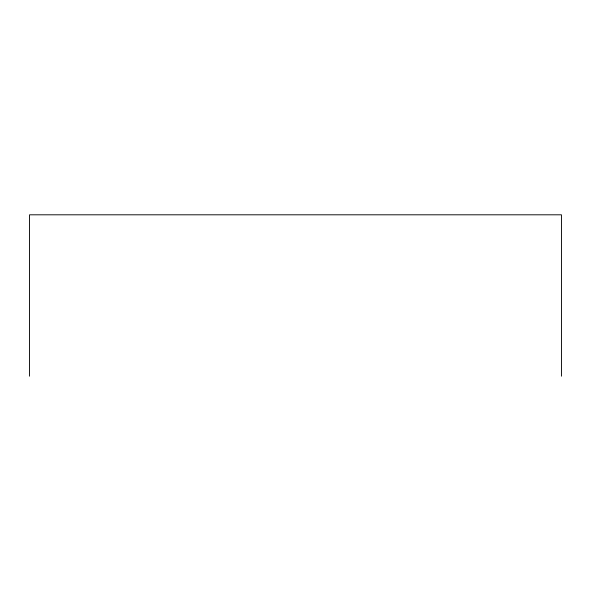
<?xml version="1.0" encoding="UTF-8"?>
<svg xmlns="http://www.w3.org/2000/svg" width="591" height="591" viewBox="0 0 591 591"><rect width="100%" height="100%" fill="white"/><g stroke="black" fill="none" stroke-linecap="round" stroke-linejoin="round"><path stroke-width="0.89" d="M561.45 376.194L561.45 214.806L29.55 214.806L29.55 376.194"/></g></svg>
